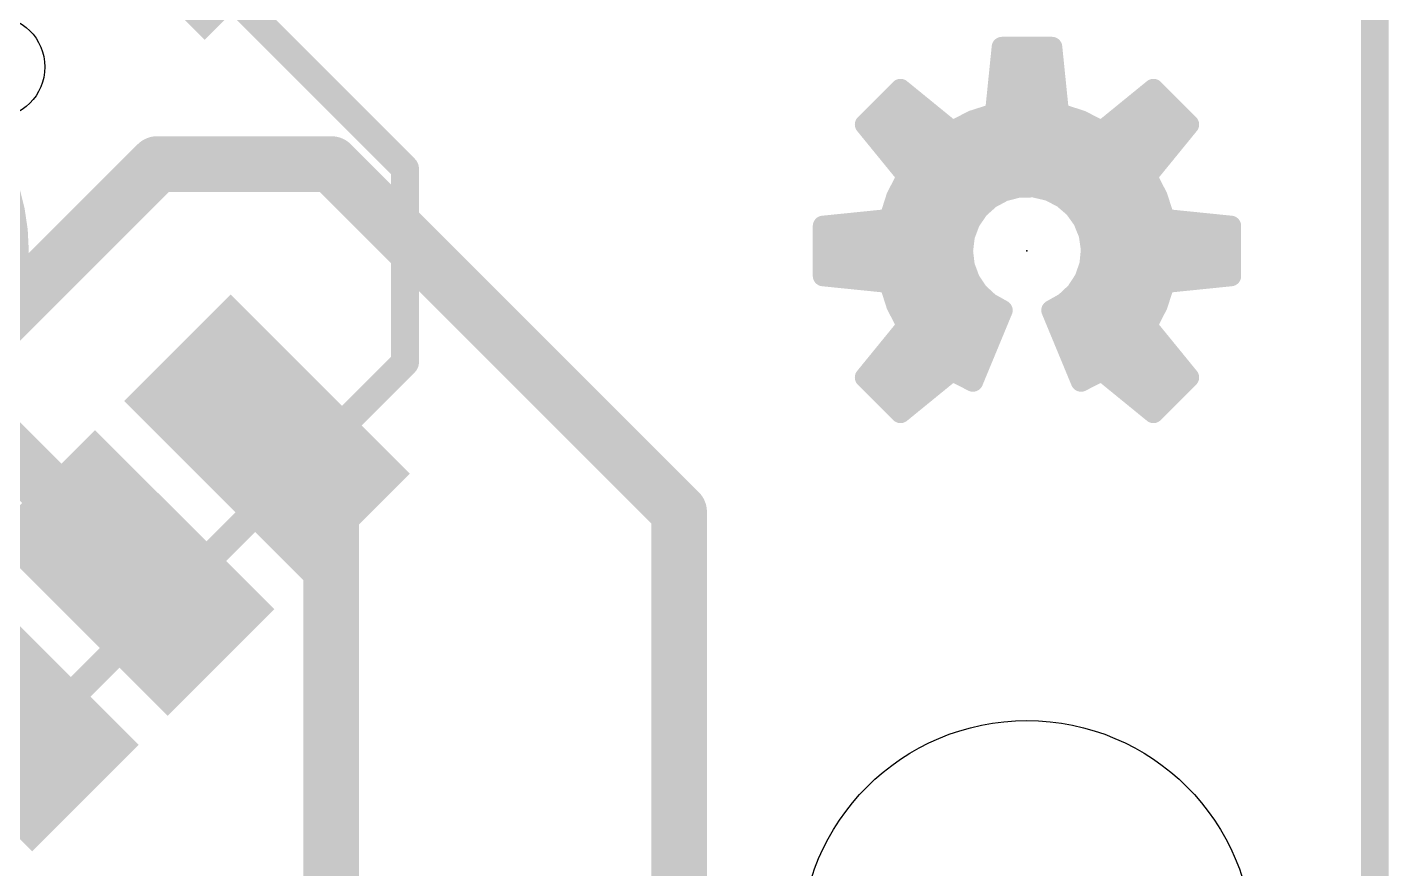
# Model space of a CAD drawing. Extents: x -19.1 to 23, y -12.7 to 20.4.
# Drawn here: x 13.02 to 22.96, y 8.19 to 14.33 of the extents above; entities that cross this region are included whole.
import ezdxf

# ---------------------------------------------------------------- set-up
doc = ezdxf.new("R2010")
doc.units = 0
for name, color, linetype in [('1', 12, 'CONTINUOUS'), ('20', 53, 'CONTINUOUS'), ('21', 41, 'CONTINUOUS'), ('23', 53, 'CONTINUOUS'), ('51', 53, 'CONTINUOUS')]:
    doc.layers.add(name, color=color, linetype=linetype)

# ---------------------------------------------------------------- blocks, each defined once
blk = doc.blocks.new('RECT')
blk.add_solid([(-0.5, -0.5), (0.5, -0.5), (-0.5, 0.5), (0.5, 0.5)])

msp = doc.modelspace()

# ---------------------------------------------------------------- linework, layer by layer
at = {"layer": '1', "const_width": 0.4064}
for points in [[(12.7, 12.065), (13.97, 13.335)], [(13.97, 13.335), (15.24, 13.335)], [(15.24, 13.335), (17.78, 10.795)], [(13.7811, 10.3489), (12.7, 11.43)], [(14.7711, 11.3388), (15.24, 10.8699)], [(15.24, 4.7625), (15.24, 10.8699)], [(17.78, 10.795), (17.78, 2.54)]]:
    msp.add_lwpolyline(points, dxfattribs=at)
at = {"layer": '1', "const_width": 0.2032}
for points in [[(13.97, 13.4366, 1), (13.97, 13.2334)], [(14.0418, 13.2632, 1), (13.8982, 13.4068)], [(15.3118, 13.4068, 1), (15.1682, 13.2632)], [(15.24, 13.2334, 1), (15.24, 13.4366)], [(14.8429, 11.4107, 1), (14.6992, 11.267)], [(15.3416, 10.8699, 1), (15.1384, 10.8699)], [(15.1682, 10.7981, 1), (15.3118, 10.9417)], [(17.8816, 10.795, 1), (17.6784, 10.795)], [(17.7082, 10.7232, 1), (17.8518, 10.8668)], [(13.7093, 10.277, 1), (13.853, 10.4207)]]:
    msp.add_lwpolyline(points, format="xyb", dxfattribs=at)
at = {"layer": '20', "const_width": 0.2032}
msp.add_lwpolyline([(22.86, 0), (22.86, 20.32)], dxfattribs=at)
at = {"layer": '20'}
for centre, radius in [((12.7735, 14.0435), 0.375), ((20.32, 7.62), 1.651)]:
    msp.add_circle(centre, radius, dxfattribs=at)
at = {"layer": '21'}
for points, const_width in [([(14.612, 14.4678), (15.7787, 13.301)], 0.2032), ([(20.1372, 14.1888), (20.088, 13.7049)], 0.15), ([(20.5028, 14.1888), (20.1372, 14.1888)], 0.15), ([(20.552, 13.7049), (20.5028, 14.1888)], 0.15), ([(20.1282, 14.1), (20.5118, 14.1)], 0.15), ([(20.1129, 13.95), (20.5271, 13.95)], 0.15), ([(19.3965, 13.882), (19.138, 13.6235)], 0.15), ([(19.7735, 13.5746), (19.3965, 13.882)], 0.15), ([(21.2435, 13.882), (20.8665, 13.5746)], 0.15), ([(21.502, 13.6235), (21.2435, 13.882)], 0.15), ([(19.3145, 13.8), (19.4971, 13.8)], 0.15), ([(20.0977, 13.8), (20.5423, 13.8)], 0.15), ([(21.1429, 13.8), (21.3255, 13.8)], 0.15), ([(19.1645, 13.65), (19.681, 13.65)], 0.15), ([(19.9253, 13.6528), (19.7735, 13.5746)], 0.15), ([(19.9199, 13.65), (20.7201, 13.65)], 0.15), ([(20.088, 13.7049), (19.9253, 13.6528)], 0.15), ([(20.7147, 13.6528), (20.552, 13.7049)], 0.15), ([(20.8665, 13.5746), (20.7147, 13.6528)], 0.15), ([(20.959, 13.65), (21.4755, 13.65)], 0.15), ([(19.138, 13.6235), (19.4454, 13.2465)], 0.15), ([(21.1946, 13.2465), (21.502, 13.6235)], 0.15), ([(19.2387, 13.5), (21.4013, 13.5)], 0.15), ([(19.361, 13.35), (21.279, 13.35)], 0.15), ([(15.7787, 13.301), (15.7787, 11.8868)], 0.2032), ([(19.4454, 13.2465), (19.3672, 13.0947)], 0.15), ([(21.2728, 13.0947), (21.1946, 13.2465)], 0.15), ([(19.4214, 13.2), (21.2186, 13.2)], 0.15), ([(20.1501, 13.1368), (20.2588, 13.1646)], 0.15), ([(20.2588, 13.1646), (20.371, 13.1658)], 0.15), ([(20.371, 13.1658), (20.4802, 13.1404)], 0.15), ([(19.3672, 13.0947), (19.3151, 12.932)], 0.15), ([(19.3529, 13.05), (20.0133, 13.05)], 0.15), ([(19.9676, 13.009), (20.0511, 13.0839)], 0.15), ([(20.0511, 13.0839), (20.1501, 13.1368)], 0.15), ([(20.4802, 13.1404), (20.5803, 13.0896)], 0.15), ([(20.5803, 13.0896), (20.6655, 13.0166)], 0.15), ([(20.6265, 13.05), (21.2871, 13.05)], 0.15), ([(21.3249, 12.932), (21.2728, 13.0947)], 0.15), ([(19.9042, 12.9164), (19.9676, 13.009)], 0.15), ([(20.6655, 13.0166), (20.7309, 12.9254)], 0.15), ([(19.3151, 12.932), (18.8312, 12.8828)], 0.15), ([(18.8312, 12.8828), (18.8312, 12.5172)], 0.15), ([(19.0004, 12.9), (19.898, 12.9)], 0.15), ([(19.8647, 12.8114), (19.9042, 12.9164)], 0.15), ([(20.7309, 12.9254), (20.7727, 12.8213)], 0.15), ([(20.741, 12.9), (21.6396, 12.9)], 0.15), ([(21.8088, 12.8828), (21.3249, 12.932)], 0.15), ([(21.8088, 12.5172), (21.8088, 12.8828)], 0.15), ([(18.8312, 12.75), (19.8572, 12.75)], 0.15), ([(19.8512, 12.7), (19.8647, 12.8114)], 0.15), ([(20.7727, 12.8213), (20.7885, 12.7102)], 0.15), ([(20.7828, 12.75), (21.8088, 12.75)], 0.15), ([(19.8641, 12.5906), (19.8512, 12.7)], 0.15), ([(20.7885, 12.7102), (20.7776, 12.5985)], 0.15), ([(18.8312, 12.6), (19.863, 12.6)], 0.15), ([(19.9023, 12.4872), (19.8641, 12.5906)], 0.15), ([(20.7776, 12.5985), (20.7403, 12.4927)], 0.15), ([(20.7777, 12.6), (21.8088, 12.6)], 0.15), ([(18.8312, 12.5172), (19.3151, 12.468)], 0.15), ([(19.3151, 12.468), (19.3672, 12.3053)], 0.15), ([(19.9635, 12.3955), (19.9023, 12.4872)], 0.15), ([(20.7403, 12.4927), (20.679, 12.3987)], 0.15), ([(21.2728, 12.3053), (21.3249, 12.468)], 0.15), ([(21.3249, 12.468), (21.8088, 12.5172)], 0.15), ([(19.3209, 12.45), (19.9271, 12.45)], 0.15), ([(20.0444, 12.3207), (19.9635, 12.3955)], 0.15), ([(20.679, 12.3987), (20.5972, 12.322)], 0.15), ([(20.7125, 12.45), (21.3191, 12.45)], 0.15), ([(19.3672, 12.3053), (19.4454, 12.1535)], 0.15), ([(19.3699, 12.3), (20.0815, 12.3)], 0.15), ([(19.9253, 11.7472), (20.1406, 12.2669)], 0.15), ([(20.1406, 12.2669), (20.0444, 12.3207)], 0.15), ([(20.5972, 12.322), (20.4994, 12.2669)], 0.15), ([(20.4994, 12.2669), (20.7147, 11.7472)], 0.15), ([(20.5582, 12.3), (21.2701, 12.3)], 0.15), ([(21.1946, 12.1535), (21.2728, 12.3053)], 0.15), ([(19.4454, 12.1535), (19.138, 11.7765)], 0.15), ([(21.502, 11.7765), (21.1946, 12.1535)], 0.15), ([(19.4425, 12.15), (20.0922, 12.15)], 0.15), ([(20.5478, 12.15), (21.1975, 12.15)], 0.15), ([(19.3202, 12), (20.03, 12)], 0.15), ([(20.61, 12), (21.3198, 12)], 0.15), ([(15.7787, 11.8868), (12.2432, 8.3513)], 0.2032), ([(19.138, 11.7765), (19.3965, 11.518)], 0.15), ([(19.1979, 11.85), (19.9679, 11.85)], 0.15), ([(19.3965, 11.518), (19.7735, 11.8254)], 0.15), ([(19.7735, 11.8254), (19.9253, 11.7472)], 0.15), ([(20.6721, 11.85), (21.4421, 11.85)], 0.15), ([(20.7147, 11.7472), (20.8665, 11.8254)], 0.15), ([(20.8665, 11.8254), (21.2435, 11.518)], 0.15), ([(21.2435, 11.518), (21.502, 11.7765)], 0.15), ([(19.2145, 11.7), (19.6197, 11.7)], 0.15), ([(21.0203, 11.7), (21.4255, 11.7)], 0.15), ([(19.3645, 11.55), (19.4357, 11.55)], 0.15), ([(21.2043, 11.55), (21.2755, 11.55)], 0.15)]:
    msp.add_lwpolyline(points, dxfattribs=dict(at, const_width=const_width))
for points, const_width in [([(11.43, 11.2, 1), (11.43, 14.2, 1), (11.43, 11.2)], 0.2032), ([(20.1372, 14.2263, 1), (20.1372, 14.1513)], 0.075), ([(20.1745, 14.185, 1), (20.0999, 14.1926)], 0.075), ([(20.5401, 14.1926, 1), (20.4655, 14.185)], 0.075), ([(20.5028, 14.1513, 1), (20.5028, 14.2263)], 0.075), ([(20.1282, 14.1375, 1), (20.1282, 14.0625)], 0.075), ([(20.5118, 14.0625, 1), (20.5118, 14.1375)], 0.075), ([(20.1129, 13.9875, 1), (20.1129, 13.9125)], 0.075), ([(20.5271, 13.9125, 1), (20.5271, 13.9875)], 0.075), ([(19.4202, 13.9111, 1), (19.3728, 13.8529)], 0.075), ([(19.423, 13.8555, 1), (19.37, 13.9085)], 0.075), ([(21.27, 13.9085, 1), (21.217, 13.8555)], 0.075), ([(21.2672, 13.8529, 1), (21.2198, 13.9111)], 0.075), ([(19.3145, 13.8375, 1), (19.3145, 13.7625)], 0.075), ([(19.4971, 13.7625, 1), (19.4971, 13.8375)], 0.075), ([(20.0977, 13.8375, 1), (20.0977, 13.7625)], 0.075), ([(20.5423, 13.7625, 1), (20.5423, 13.8375)], 0.075), ([(21.1429, 13.8375, 1), (21.1429, 13.7625)], 0.075), ([(21.3255, 13.7625, 1), (21.3255, 13.8375)], 0.075), ([(19.1645, 13.6875, 1), (19.1645, 13.6125)], 0.075), ([(19.681, 13.6125, 1), (19.681, 13.6875)], 0.075), ([(19.9199, 13.6875, 1), (19.9199, 13.6125)], 0.075), ([(19.9139, 13.6885, 1), (19.9368, 13.6171)], 0.075), ([(19.9425, 13.6195, 1), (19.9082, 13.6862)], 0.075), ([(20.0507, 13.7087, 1), (20.1253, 13.7011)], 0.075), ([(20.0994, 13.6692, 1), (20.0766, 13.7406)], 0.075), ([(20.5634, 13.7406, 1), (20.5406, 13.6692)], 0.075), ([(20.5147, 13.7011, 1), (20.5893, 13.7087)], 0.075), ([(20.7318, 13.6862, 1), (20.6975, 13.6195)], 0.075), ([(20.7032, 13.6171, 1), (20.7261, 13.6885)], 0.075), ([(20.7201, 13.6125, 1), (20.7201, 13.6875)], 0.075), ([(20.959, 13.6875, 1), (20.959, 13.6125)], 0.075), ([(21.4755, 13.6125, 1), (21.4755, 13.6875)], 0.075), ([(19.1671, 13.6472, 1), (19.1089, 13.5998)], 0.075), ([(19.1115, 13.65, 1), (19.1645, 13.597)], 0.075), ([(19.7563, 13.6079, 1), (19.7907, 13.5413)], 0.075), ([(19.7498, 13.5455, 1), (19.7972, 13.6037)], 0.075), ([(20.8428, 13.6037, 1), (20.8902, 13.5455)], 0.075), ([(20.8493, 13.5413, 1), (20.8837, 13.6079)], 0.075), ([(21.5311, 13.5998, 1), (21.4729, 13.6472)], 0.075), ([(21.4755, 13.597, 1), (21.5285, 13.65)], 0.075), ([(19.2387, 13.5375, 1), (19.2387, 13.4625)], 0.075), ([(21.4013, 13.4625, 1), (21.4013, 13.5375)], 0.075), ([(19.361, 13.3875, 1), (19.361, 13.3125)], 0.075), ([(21.279, 13.3125, 1), (21.279, 13.3875)], 0.075), ([(15.8295, 13.301, 1), (15.7279, 13.301)], 0.1016), ([(15.7428, 13.2651, 1), (15.8146, 13.337)], 0.1016), ([(19.4787, 13.2293, 1), (19.4121, 13.2637)], 0.075), ([(21.2279, 13.2637, 1), (21.1613, 13.2293)], 0.075), ([(19.4214, 13.2375, 1), (19.4214, 13.1625)], 0.075), ([(19.4163, 13.2228, 1), (19.4745, 13.2702)], 0.075), ([(20.2584, 13.2021, 1), (20.2592, 13.1271)], 0.075), ([(20.2681, 13.1283, 1), (20.2495, 13.2009)], 0.075), ([(20.3795, 13.2024, 1), (20.3625, 13.1293)], 0.075), ([(20.3714, 13.1283, 1), (20.3706, 13.2033)], 0.075), ([(21.1655, 13.2702, 1), (21.2237, 13.2228)], 0.075), ([(21.2186, 13.1625, 1), (21.2186, 13.2375)], 0.075), ([(19.3529, 13.0875, 1), (19.3529, 13.0125)], 0.075), ([(19.3338, 13.1118, 1), (19.4005, 13.0775)], 0.075), ([(19.4029, 13.0832, 1), (19.3315, 13.1061)], 0.075), ([(20.0133, 13.0125, 1), (20.0133, 13.0875)], 0.075), ([(20.0334, 13.117, 1), (20.0688, 13.0508)], 0.075), ([(20.0761, 13.056, 1), (20.0261, 13.1118)], 0.075), ([(20.1408, 13.1731, 1), (20.1594, 13.1004)], 0.075), ([(20.1678, 13.1037, 1), (20.1324, 13.1698)], 0.075), ([(20.4972, 13.1738, 1), (20.4633, 13.1069)], 0.075), ([(20.4717, 13.1038, 1), (20.4888, 13.1769)], 0.075), ([(20.6047, 13.1181, 1), (20.5559, 13.0612)], 0.075), ([(20.5634, 13.0562, 1), (20.5973, 13.1231)], 0.075), ([(20.6265, 13.0875, 1), (20.6265, 13.0125)], 0.075), ([(21.3085, 13.1061, 1), (21.2371, 13.0832)], 0.075), ([(21.2395, 13.0775, 1), (21.3062, 13.1118)], 0.075), ([(21.2871, 13.0125, 1), (21.2871, 13.0875)], 0.075), ([(19.9425, 13.0369, 1), (19.9926, 12.9811)], 0.075), ([(19.9985, 12.9878, 1), (19.9366, 13.0302)], 0.075), ([(20.696, 13.0384, 1), (20.635, 12.9947)], 0.075), ([(20.6411, 12.9881, 1), (20.6899, 13.045)], 0.075), ([(18.8687, 12.8828, 1), (18.7937, 12.8828)], 0.075), ([(18.8274, 12.9201, 1), (18.835, 12.8455)], 0.075), ([(19.0004, 12.9375, 1), (19.0004, 12.8625)], 0.075), ([(19.2794, 12.9434, 1), (19.3508, 12.9206)], 0.075), ([(19.3189, 12.8947, 1), (19.3113, 12.9693)], 0.075), ([(19.8732, 12.9376, 1), (19.9351, 12.8952)], 0.075), ([(19.9393, 12.9032, 1), (19.8691, 12.9296)], 0.075), ([(19.898, 12.8625, 1), (19.898, 12.9375)], 0.075), ([(20.7656, 12.9394, 1), (20.6961, 12.9114)], 0.075), ([(20.7004, 12.9035, 1), (20.7613, 12.9472)], 0.075), ([(20.741, 12.9375, 1), (20.741, 12.8625)], 0.075), ([(21.3287, 12.9693, 1), (21.3211, 12.8947)], 0.075), ([(21.2892, 12.9206, 1), (21.3606, 12.9434)], 0.075), ([(21.6396, 12.8625, 1), (21.6396, 12.9375)], 0.075), ([(21.8463, 12.8828, 1), (21.7713, 12.8828)], 0.075), ([(21.805, 12.8455, 1), (21.8126, 12.9201)], 0.075), ([(18.8312, 12.7875, 1), (18.8312, 12.7125)], 0.075), ([(19.8296, 12.8246, 1), (19.8997, 12.7982)], 0.075), ([(19.9019, 12.8069, 1), (19.8274, 12.8159)], 0.075), ([(19.8572, 12.7125, 1), (19.8572, 12.7875)], 0.075), ([(20.8098, 12.8266, 1), (20.7355, 12.816)], 0.075), ([(20.7379, 12.8073, 1), (20.8075, 12.8352)], 0.075), ([(20.7828, 12.7875, 1), (20.7828, 12.7125)], 0.075), ([(21.8088, 12.7125, 1), (21.8088, 12.7875)], 0.075), ([(19.8884, 12.7044, 1), (19.814, 12.6956)], 0.075), ([(19.814, 12.7045, 1), (19.8884, 12.6955)], 0.075), ([(20.8259, 12.7065, 1), (20.7512, 12.7138)], 0.075), ([(20.7514, 12.7049, 1), (20.8257, 12.7155)], 0.075), ([(18.8312, 12.6375, 1), (18.8312, 12.5625)], 0.075), ([(19.8993, 12.6035, 1), (19.829, 12.5776)], 0.075), ([(19.8269, 12.5862, 1), (19.9014, 12.595)], 0.075), ([(19.863, 12.5625, 1), (19.863, 12.6375)], 0.075), ([(20.7402, 12.6022, 1), (20.8149, 12.5948)], 0.075), ([(20.7777, 12.6375, 1), (20.7777, 12.5625)], 0.075), ([(20.8129, 12.5861, 1), (20.7422, 12.611)], 0.075), ([(21.8088, 12.5625, 1), (21.8088, 12.6375)], 0.075), ([(18.835, 12.5545, 1), (18.8274, 12.4799)], 0.075), ([(18.7937, 12.5172, 1), (18.8687, 12.5172)], 0.075), ([(19.3508, 12.4794, 1), (19.2794, 12.4566)], 0.075), ([(19.3113, 12.4307, 1), (19.3189, 12.5053)], 0.075), ([(19.9335, 12.508, 1), (19.8711, 12.4663)], 0.075), ([(19.8671, 12.4742, 1), (19.9375, 12.5001)], 0.075), ([(20.705, 12.5051, 1), (20.7757, 12.4802)], 0.075), ([(20.7718, 12.4722, 1), (20.7089, 12.5131)], 0.075), ([(21.3211, 12.5053, 1), (21.3287, 12.4307)], 0.075), ([(21.3606, 12.4566, 1), (21.2892, 12.4794)], 0.075), ([(21.7713, 12.5172, 1), (21.8463, 12.5172)], 0.075), ([(21.8126, 12.4799, 1), (21.805, 12.5545)], 0.075), ([(19.3209, 12.4875, 1), (19.3209, 12.4125)], 0.075), ([(19.989, 12.4231, 1), (19.9381, 12.368)], 0.075), ([(19.9271, 12.4125, 1), (19.9271, 12.4875)], 0.075), ([(19.9323, 12.3747, 1), (19.9947, 12.4164)], 0.075), ([(20.6476, 12.4192, 1), (20.7105, 12.3782)], 0.075), ([(20.7047, 12.3713, 1), (20.6534, 12.426)], 0.075), ([(20.7125, 12.4875, 1), (20.7125, 12.4125)], 0.075), ([(21.3191, 12.4125, 1), (21.3191, 12.4875)], 0.075), ([(19.4005, 12.3225, 1), (19.3338, 12.2882)], 0.075), ([(19.3315, 12.2939, 1), (19.4029, 12.3168)], 0.075), ([(19.3699, 12.3375, 1), (19.3699, 12.2625)], 0.075), ([(20.0628, 12.3535, 1), (20.0261, 12.288)], 0.075), ([(20.019, 12.2932, 1), (20.0699, 12.3483)], 0.075), ([(20.0815, 12.2625, 1), (20.0815, 12.3375)], 0.075), ([(20.1752, 12.2525, 1), (20.106, 12.2813)], 0.075), ([(20.1223, 12.2342, 1), (20.1589, 12.2996)], 0.075), ([(20.534, 12.2813, 1), (20.4648, 12.2525)], 0.075), ([(20.481, 12.2996, 1), (20.5178, 12.2342)], 0.075), ([(20.5582, 12.3375, 1), (20.5582, 12.2625)], 0.075), ([(20.5715, 12.3493, 1), (20.6228, 12.2946)], 0.075), ([(20.6156, 12.2893, 1), (20.5788, 12.3546)], 0.075), ([(21.2371, 12.3168, 1), (21.3085, 12.2939)], 0.075), ([(21.3062, 12.2882, 1), (21.2395, 12.3225)], 0.075), ([(21.2701, 12.2625, 1), (21.2701, 12.3375)], 0.075), ([(19.4745, 12.1298, 1), (19.4163, 12.1772)], 0.075), ([(21.2237, 12.1772, 1), (21.1655, 12.1298)], 0.075), ([(19.4425, 12.1875, 1), (19.4425, 12.1125)], 0.075), ([(19.4121, 12.1363, 1), (19.4787, 12.1707)], 0.075), ([(20.0922, 12.1125, 1), (20.0922, 12.1875)], 0.075), ([(20.5478, 12.1875, 1), (20.5478, 12.1125)], 0.075), ([(21.1613, 12.1707, 1), (21.2279, 12.1363)], 0.075), ([(21.1975, 12.1125, 1), (21.1975, 12.1875)], 0.075), ([(19.3202, 12.0375, 1), (19.3202, 11.9625)], 0.075), ([(20.03, 11.9625, 1), (20.03, 12.0375)], 0.075), ([(20.61, 12.0375, 1), (20.61, 11.9625)], 0.075), ([(21.3198, 11.9625, 1), (21.3198, 12.0375)], 0.075), ([(15.7279, 11.8868, 1), (15.8295, 11.8868)], 0.1016), ([(15.8146, 11.8509, 1), (15.7428, 11.9227)], 0.1016), ([(19.1645, 11.803, 1), (19.1115, 11.75)], 0.075), ([(19.1089, 11.8002, 1), (19.1671, 11.7528)], 0.075), ([(19.1979, 11.8875, 1), (19.1979, 11.8125)], 0.075), ([(19.7907, 11.8587, 1), (19.7563, 11.7921)], 0.075), ([(19.7972, 11.7963, 1), (19.7498, 11.8545)], 0.075), ([(19.9679, 11.8125, 1), (19.9679, 11.8875)], 0.075), ([(20.6721, 11.8875, 1), (20.6721, 11.8125)], 0.075), ([(20.8902, 11.8545, 1), (20.8428, 11.7963)], 0.075), ([(20.8837, 11.7921, 1), (20.8493, 11.8587)], 0.075), ([(21.4421, 11.8125, 1), (21.4421, 11.8875)], 0.075), ([(21.4729, 11.7528, 1), (21.5311, 11.8002)], 0.075), ([(21.5285, 11.75, 1), (21.4755, 11.803)], 0.075), ([(19.2145, 11.7375, 1), (19.2145, 11.6625)], 0.075), ([(19.6197, 11.6625, 1), (19.6197, 11.7375)], 0.075), ([(19.8907, 11.7616, 1), (19.9599, 11.7328)], 0.075), ([(19.9081, 11.7139, 1), (19.9425, 11.7805)], 0.075), ([(20.6975, 11.7805, 1), (20.7319, 11.7139)], 0.075), ([(20.6801, 11.7328, 1), (20.7493, 11.7616)], 0.075), ([(21.0203, 11.7375, 1), (21.0203, 11.6625)], 0.075), ([(21.4255, 11.6625, 1), (21.4255, 11.7375)], 0.075), ([(19.3645, 11.5875, 1), (19.3645, 11.5125)], 0.075), ([(19.3728, 11.5471, 1), (19.4202, 11.4889)], 0.075), ([(19.37, 11.4915, 1), (19.423, 11.5445)], 0.075), ([(19.4357, 11.5125, 1), (19.4357, 11.5875)], 0.075), ([(21.2043, 11.5875, 1), (21.2043, 11.5125)], 0.075), ([(21.217, 11.5445, 1), (21.27, 11.4915)], 0.075), ([(21.2198, 11.4889, 1), (21.2672, 11.5471)], 0.075), ([(21.2755, 11.5125, 1), (21.2755, 11.5875)], 0.075)]:
    msp.add_lwpolyline(points, format="xyb", dxfattribs=dict(at, const_width=const_width))
at = {"layer": '23'}
msp.add_point((20.32, 12.7), dxfattribs=at)
at = {"layer": '51', "const_width": 0.2032}
for points in [[(14.612, 14.4678), (15.7787, 13.301)], [(15.7787, 13.301), (15.7787, 11.8868)], [(15.7787, 11.8868), (12.2432, 8.3513)]]:
    msp.add_lwpolyline(points, dxfattribs=at)
at = {"layer": '51'}
for points, const_width in [([(11.43, 11.2, 1), (11.43, 14.2, 1), (11.43, 11.2)], 0.2032), ([(15.8295, 13.301, 1), (15.7279, 13.301)], 0.1016), ([(15.7428, 13.2651, 1), (15.8146, 13.337)], 0.1016), ([(15.7279, 11.8868, 1), (15.8295, 11.8868)], 0.1016), ([(15.8146, 11.8509, 1), (15.7428, 11.9227)], 0.1016)]:
    msp.add_lwpolyline(points, format="xyb", dxfattribs=dict(at, const_width=const_width))

# ---------------------------------------------------------------- block references
at = {"layer": '1', "rotation": 315}
for p, xscale, yscale in [((14.3504, 15.6204), 1.9, 2), ((14.7711, 11.3388), 1.85, 1.1), ((13.7811, 10.3489), 1.85, 1.1), ((12.7912, 9.3589), 1.85, 1.1)]:
    msp.add_blockref('RECT', p, dxfattribs=dict(at, xscale=xscale, yscale=yscale))

doc.saveas('drawing.dxf')
